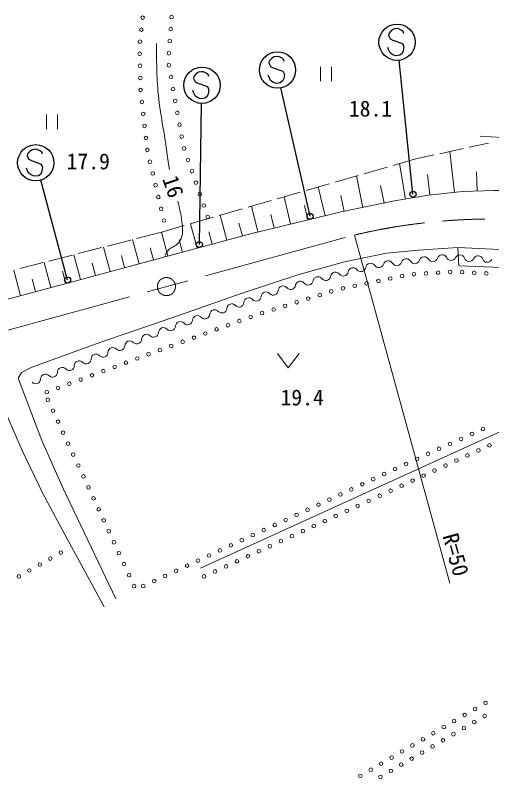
# Model space of a CAD drawing. Units: millimetres, scale not verified. Extents: x 40000 to 680000, y 20000 to 380000.
# Drawn here: x 447941 to 487398, y 263722 to 326919 of the extents above; entities that cross this region are included whole.
import ezdxf
from ezdxf.enums import TextEntityAlignment as Align

# ---------------------------------------------------------------- set-up
doc = ezdxf.new("R2010")
doc.units = ezdxf.units.MM
doc.header["$LTSCALE"] = 1000
doc.linetypes.add('CHAIN', pattern=[18.5, 12, -1.5, 3.5, -1.5])
for name, color, linetype, lineweight in [('M-BMK', 2, 'CHAIN', 13), ('M-STR-HTXT', 7, 'Continuous', 13), ('M-STR-STRC', 7, 'Continuous', 25), ('M-WORK', 1, 'Continuous', 13)]:
    doc.layers.add(name, color=color, linetype=linetype, lineweight=lineweight)
doc.styles.add('ＭＳ ゴシック', font='')
doc.styles.get('ＭＳ ゴシック').set_extended_font_data('MS Gothic')

msp = doc.modelspace()

# ---------------------------------------------------------------- linework, layer by layer
at = {"layer": 'M-BMK'}
msp.add_line((427999, 295558), (476030, 308729), dxfattribs=at)
msp.add_circle((460459, 304459), 750, dxfattribs=at)
msp.add_arc((487476, 260057), 50000, 75.28687, 103.23367, dxfattribs=at)
at = {"layer": 'M-STR-HTXT'}
msp.add_line((476030, 308729), (483931, 279918), dxfattribs=at)
at = {"layer": 'M-STR-STRC'}
for p, q in [((479061, 325622), (478869, 325414)), ((479258, 325761), (479061, 325622)), ((479507, 325811), (479258, 325761)), ((479681, 325787), (479507, 325811)), ((479897, 325678), (479681, 325787)), ((480062, 325566), (479897, 325678)), ((480113, 325399), (480062, 325566)), ((478869, 325414), (478845, 325243)), ((478845, 325243), (478973, 324970)), ((478973, 324970), (479200, 324859)), ((479200, 324859), (479998, 324577)), ((478848, 324081), (478790, 324246)), ((479998, 324577), (480118, 324318)), ((480118, 324318), (480074, 323977)), ((478974, 323815), (478848, 324081)), ((479129, 323704), (478974, 323815)), ((479348, 323592), (479129, 323704)), ((479529, 323566), (479348, 323592)), ((479780, 323609), (479529, 323566)), ((479967, 323753), (479780, 323609)), ((480074, 323977), (479967, 323753)), ((468974, 323118), (468950, 322948)), ((468950, 322948), (469078, 322674)), ((469167, 323326), (468974, 323118)), ((469363, 323465), (469167, 323326)), ((469612, 323515), (469363, 323465)), ((469786, 323491), (469612, 323515)), ((470002, 323382), (469786, 323491)), ((470167, 323271), (470002, 323382)), ((470219, 323103), (470167, 323271)), ((480877, 312109), (479737, 323195)), ((469078, 322674), (469305, 322564)), ((469305, 322564), (470103, 322281)), ((462720, 321851), (462696, 321681)), ((462696, 321681), (462825, 321407)), ((462913, 322059), (462720, 321851)), ((463110, 322199), (462913, 322059)), ((463359, 322249), (463110, 322199)), ((463532, 322224), (463359, 322249)), ((463749, 322116), (463532, 322224)), ((463914, 322004), (463749, 322116)), ((463965, 321837), (463914, 322004)), ((468953, 321785), (468895, 321950)), ((469080, 321519), (468953, 321785)), ((470179, 321681), (470073, 321458)), ((470103, 322281), (470223, 322022)), ((470223, 322022), (470179, 321681)), ((462825, 321407), (463051, 321297)), ((463051, 321297), (463850, 321015)), ((469234, 321409), (469080, 321519)), ((469454, 321296), (469234, 321409)), ((469634, 321271), (469454, 321296)), ((469885, 321314), (469634, 321271)), ((470073, 321458), (469885, 321314)), ((462700, 320519), (462641, 320684)), ((462826, 320252), (462700, 320519)), ((463925, 320415), (463819, 320191)), ((463850, 321015), (463970, 320756)), ((463970, 320756), (463925, 320415)), ((472357, 310283), (469920, 320911)), ((462981, 320142), (462826, 320252)), ((463200, 320029), (462981, 320142)), ((463380, 320004), (463200, 320029)), ((463632, 320047), (463380, 320004)), ((463819, 320191), (463632, 320047)), ((463184, 307944), (463364, 319622)), ((448947, 315440), (448923, 315269)), ((449139, 315648), (448947, 315440)), ((449336, 315787), (449139, 315648)), ((449585, 315837), (449336, 315787)), ((449759, 315813), (449585, 315837)), ((449975, 315704), (449759, 315813)), ((450140, 315592), (449975, 315704)), ((450192, 315425), (450140, 315592)), ((448923, 315269), (449051, 314996)), ((449051, 314996), (449278, 314885)), ((449278, 314885), (450076, 314603)), ((448926, 314107), (448868, 314272)), ((449052, 313841), (448926, 314107)), ((450076, 314603), (450196, 314344)), ((450196, 314344), (450152, 314003)), ((449207, 313730), (449052, 313841)), ((449426, 313618), (449207, 313730)), ((449607, 313592), (449426, 313618)), ((449858, 313635), (449607, 313592)), ((450045, 313779), (449858, 313635)), ((450152, 314003), (450045, 313779)), ((452276, 304996), (450066, 313274))]:
    msp.add_line(p, q, dxfattribs=at)
for centre, radius in [((479555, 324684), 1500), ((469660, 322388), 1500), ((463406, 321122), 1500), ((449633, 314710), 1500), ((480877, 312109), 250), ((472357, 310283), 250), ((463184, 307944), 250), ((452276, 304996), 250)]:
    msp.add_circle(centre, radius, dxfattribs=at)
at = {"layer": 'M-WORK'}
for p, q in [((473228, 322652), (473228, 321452)), ((474128, 321452), (474128, 322652)), ((450535, 318694), (450535, 317494)), ((451435, 317494), (451435, 318694)), ((488266, 316799), (486452, 316924)), ((485531, 315992), (487120, 316337)), ((481010, 315012), (482599, 315356)), ((483088, 315462), (485043, 315886)), ((484306, 312256), (483938, 315647)), ((479227, 314497), (481010, 315012)), ((476825, 313805), (478746, 314359)), ((480252, 311705), (479761, 314651)), ((474422, 313112), (476344, 313666)), ((476736, 311013), (476194, 313623)), ((482271, 312036), (482088, 313731)), ((486203, 312373), (486146, 313957)), ((472020, 312419), (473942, 312974)), ((478490, 311377), (478187, 312839)), ((469618, 311727), (471540, 312281)), ((473613, 310321), (473038, 312713)), ((467216, 311034), (469138, 311588)), ((470743, 309632), (470199, 311894)), ((475170, 310688), (474899, 311993)), ((468028, 308980), (467514, 311120)), ((472178, 309977), (471890, 311172)), ((464814, 310341), (466736, 310895)), ((465473, 308309), (464917, 310371)), ((469385, 309306), (469114, 310437)), ((462412, 309649), (464333, 310203)), ((466748, 308652), (466462, 309715)), ((460148, 308996), (461931, 309510)), ((462998, 307641), (462454, 309661)), ((457992, 308440), (460148, 308996)), ((460575, 306988), (460041, 308968)), ((464236, 307975), (463958, 309006)), ((455572, 307816), (457508, 308315)), ((458199, 306348), (457658, 308354)), ((461787, 307315), (461514, 308324)), ((453151, 307192), (455087, 307691)), ((455791, 305699), (455243, 307731)), ((459387, 306668), (459120, 307658)), ((450730, 306568), (452667, 307067)), ((453352, 305041), (452797, 307101)), ((456995, 306023), (456725, 307026)), ((448309, 305944), (450246, 306443)), ((450880, 304377), (450322, 306463)), ((454572, 305370), (454298, 306386)), ((448377, 303708), (447813, 305816)), ((452116, 304708), (451841, 305738)), ((449628, 304043), (449350, 305085)), ((469649, 298922), (470549, 297722)), ((470549, 297722), (471449, 298922))]:
    msp.add_line(p, q, dxfattribs=at)
for points in [[(337668, 300940), (363188, 299190), (389358, 297347), (402340, 296380), (410010, 295958), (413493, 296028), (416800, 296309), (421123, 296853), (428863, 298491), (452154, 304718), (467422, 308834), (474939, 310640), (479349, 311555), (482163, 312024), (484978, 312329), (487581, 312423), (490068, 312423), (492343, 312305), (495063, 312118), (497995, 311578), (501935, 310664), (558809, 296306)], [(456276, 278621), (454259, 282843), (451914, 287745), (450131, 291732), (448185, 296884), (448451, 297353), (449248, 297760), (454936, 299820), (460893, 301884), (466804, 303948), (471354, 305425), (475200, 306504), (478695, 307231), (481345, 307466), (484598, 307700), (490915, 307403), (491055, 305918), (484676, 306184), (484598, 307700)], [(463293, 281146), (504596, 299968), (505155, 300363), (506890, 301551), (507469, 301755), (508188, 301770), (510018, 301442), (513473, 300848), (514020, 300848), (514367, 301115)], [(446549, 295328), (448542, 290841), (450231, 287322), (452236, 283593), (455297, 277964)]]:
    msp.add_lwpolyline(points, dxfattribs=at)
for centre in [(458491, 326722), (460884, 326769), (458385, 325727), (460812, 325772), (458279, 324733), (460739, 324774), (458245, 323736), (460667, 323777), (458271, 322736), (460662, 322783), (458297, 321736), (460838, 321799), (458323, 320737), (461014, 320814), (458424, 319742), (461190, 319830), (458537, 318749), (461366, 318845), (458650, 317755), (461542, 317861), (458763, 316762), (461718, 316877), (461921, 315899), (458876, 315768), (459094, 314793), (462247, 314954), (462574, 314009), (459327, 313820), (459559, 312848), (462900, 313063), (463226, 312118), (459792, 311875), (460024, 310902), (463552, 311173), (463878, 310227), (460257, 309930), (478991, 305128), (479971, 305330), (480956, 305484), (481954, 305546), (482952, 305609), (483950, 305672), (484949, 305662), (485947, 305605), (486946, 305548), (476053, 304522), (477032, 304724), (478012, 304926), (474110, 304058), (475074, 304319), (472201, 303461), (473155, 303759), (469338, 302565), (470292, 302864), (471247, 303162), (467436, 301949), (468383, 302266), (466496, 301606), (464618, 300920), (465557, 301263), (462739, 300234), (463678, 300577), (460860, 299547), (461800, 299890), (458983, 298857), (459921, 299204), (457109, 298160), (458046, 298509), (456171, 297812), (454296, 297115), (455234, 297464), (452422, 296419), (453359, 296767), (450547, 295722), (451484, 296070), (450639, 295094), (451060, 294187), (451481, 293279), (486681, 292670), (451901, 292372), (484856, 291853), (485769, 292261), (452322, 291465), (483943, 291445), (487203, 291317), (452742, 290558), (482121, 290620), (483030, 291036), (486294, 290899), (481214, 290199), (484477, 290065), (485385, 290482), (453163, 289650), (479400, 289357), (480307, 289778), (483568, 289647), (453583, 288743), (478493, 288936), (481750, 288812), (482659, 289230), (476679, 288094), (477586, 288515), (480842, 288395), (454004, 287836), (475772, 287673), (479024, 287560), (479933, 287978), (454425, 286929), (473958, 286830), (474865, 287252), (478116, 287143), (473051, 286409), (476298, 286308), (477207, 286725), (454845, 286021), (471236, 285567), (472144, 285988), (475389, 285891), (455266, 285114), (470329, 285146), (473572, 285056), (474481, 285473), (468515, 284304), (469422, 284725), (472663, 284638), (455686, 284207), (467608, 283883), (470846, 283804), (471754, 284221), (456107, 283300), (465794, 283041), (466701, 283462), (469937, 283386), (451714, 282443), (456527, 282392), (464887, 282620), (468120, 282551), (469028, 282969), (450845, 281949), (463073, 281778), (463980, 282199), (466302, 281717), (467211, 282134), (449976, 281454), (456948, 281485), (462166, 281356), (465393, 281299), (448238, 280465), (449107, 280960), (457368, 280578), (460353, 280512), (461260, 280934), (463576, 280464), (464485, 280882), (459447, 280090), (457789, 279671), (458540, 279668), (486880, 270006), (486016, 269502), (484288, 268495), (485152, 268998), (486812, 268921), (483424, 267991), (485086, 267911), (485949, 268416), (482561, 267487), (484222, 267406), (481697, 266983), (483359, 266901), (479969, 265976), (480833, 266480), (482496, 266396), (479105, 265472), (480770, 265387), (481633, 265891), (478241, 264968), (479906, 264882), (477377, 264465), (479043, 264377), (476514, 263961), (478180, 263872)]:
    msp.add_circle(centre, 150, dxfattribs=at)
for centre, start, end in [((478825, 306202), 28.93817, 163.69844), ((480315, 306367), 28.93817, 163.69844), ((481027, 306760), 208.93817, 343.69844), ((481806, 306532), 28.93817, 163.69844), ((482517, 306925), 208.93817, 343.69844), ((483297, 306697), 28.93817, 163.69844), ((484035, 307030), 199.63675, 334.39702), ((484768, 306679), 19.63675, 154.39702), ((485533, 306952), 199.63675, 334.39702), ((486266, 306601), 19.63675, 154.39702), ((487031, 306874), 199.63675, 334.39702), ((475911, 305618), 36.95039, 171.71066), ((476561, 306106), 216.95039, 351.71066), ((477365, 305989), 36.95039, 171.71066), ((478045, 306430), 208.93817, 343.69844), ((479536, 306595), 208.93817, 343.69844), ((473005, 304875), 36.95039, 171.71066), ((473654, 305364), 216.95039, 351.71066), ((474458, 305247), 36.95039, 171.71066), ((475107, 305735), 216.95039, 351.71066), ((471551, 304504), 36.95039, 171.71066), ((472201, 304993), 216.95039, 351.71066), ((468702, 303615), 41.73898, 176.49925), ((469308, 304156), 221.73898, 356.49925), ((470119, 304107), 41.73898, 176.49925), ((470747, 304621), 216.95039, 351.71066), ((467285, 303124), 41.73898, 176.49925), ((467891, 303665), 221.73898, 356.49925), ((465868, 302633), 41.73898, 176.49925), ((466474, 303174), 221.73898, 356.49925), ((463639, 302191), 221.73898, 356.49925), ((464450, 302141), 41.73898, 176.49925), ((465057, 302682), 221.73898, 356.49925), ((461616, 301159), 41.73898, 176.49925), ((462222, 301700), 221.73898, 356.49925), ((463033, 301650), 41.73898, 176.49925), ((460210, 300655), 44.12579, 178.88606), ((460805, 301208), 221.73898, 356.49925), ((458815, 300105), 44.12579, 178.88606), ((459398, 300671), 224.12579, 358.88606), ((456607, 299571), 224.12579, 358.88606), ((457419, 299555), 44.12579, 178.88606), ((458002, 300121), 224.12579, 358.88606), ((455211, 299021), 224.12579, 358.88606), ((456023, 299005), 44.12579, 178.88606), ((453232, 297906), 44.12579, 178.88606), ((453816, 298471), 224.12579, 358.88606), ((454628, 298456), 44.12579, 178.88606), ((451837, 297356), 44.12579, 178.88606), ((452420, 297921), 224.12579, 358.88606), ((450441, 296806), 44.12579, 178.88606), ((451024, 297372), 224.12579, 358.88606), ((449629, 296822), 224.12579, 358.88606)]:
    msp.add_arc(centre, 406, start, end, dxfattribs=at)
for points, knots in [([(460712, 314146), (460509, 315515), (460458, 315861), (460290, 316960), (460128, 318011), (459998, 318594), (459868, 319650), (459630, 321567), (459663, 322259), (459633, 324591)], [0, 0, 0, 0, 1, 1, 1, 2, 2, 2, 3, 3, 3, 3]), ([(460297, 306913), (460407, 307176), (460468, 307286), (460634, 307485), (460862, 307757), (461144, 307738), (461384, 308001), (461574, 308208), (461663, 308356), (461744, 308626), (461807, 308837), (461792, 308968), (461791, 309189), (461789, 309539), (461744, 309733), (461697, 310080), (461618, 310655), (461562, 310851), (461400, 311534)], [0, 0, 0, 0, 1, 1, 1, 2, 2, 2, 3, 3, 3, 4, 4, 4, 5, 5, 5, 6, 6, 6, 6])]:
    msp.add_open_spline(points, degree=3, knots=knots, dxfattribs=at)

# ---------------------------------------------------------------- texts
at = {"layer": 'M-STR-HTXT', "style": 'ＭＳ ゴシック'}
msp.add_text('R=50', height=1320, rotation=285.335, dxfattribs=at).set_placement((484423, 282272), align=Align.MIDDLE_CENTER)
at = {"layer": 'M-WORK', "style": 'ＭＳ ゴシック'}
for s, p in [('18.1', (477359, 319198)), ('17.9', (453988, 314827)), ('19.4', (471701, 295283))]:
    msp.add_text(s, height=1320, dxfattribs=at).set_placement(p, align=Align.MIDDLE_CENTER)
msp.add_text('16', height=1320, rotation=288.825, dxfattribs=at).set_placement((461021, 312746), align=Align.MIDDLE_CENTER)

doc.saveas('drawing.dxf')
